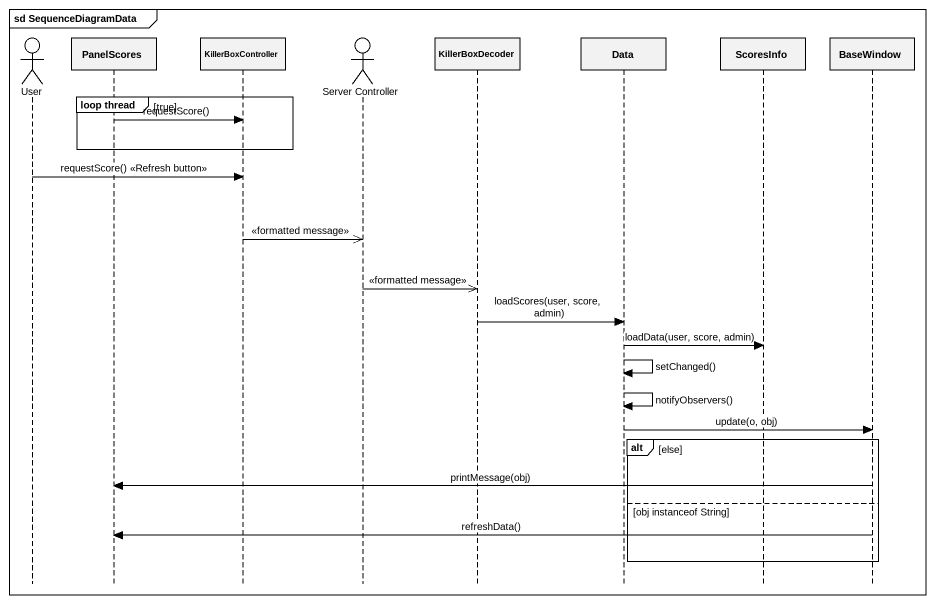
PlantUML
@startuml
mainframe sd SequenceDiagramData
hide footbox
actor User
participant PanelScores
participant KillerBoxController
actor "Server Controller" as Server_Controller
participant KillerBoxDecoder
participant Data
participant ScoresInfo
participant BaseWindow

group loop thread [true]
  PanelScores -> KillerBoxController : requestScore()
end
User -> KillerBoxController : requestScore() <<Refresh button>>
KillerBoxController ->> Server_Controller : <<formatted message>>
Server_Controller ->> KillerBoxDecoder : <<formatted message>>
KillerBoxDecoder -> Data : loadScores(user, score, admin)
Data -> ScoresInfo : loadData(user, score, admin)
Data -> Data : setChanged()
Data -> Data : notifyObservers()
Data -> BaseWindow : update(o, obj)
alt else
  BaseWindow -> PanelScores : printMessage(obj)
else obj instanceof String
  BaseWindow -> PanelScores : refreshData()
end
@enduml
